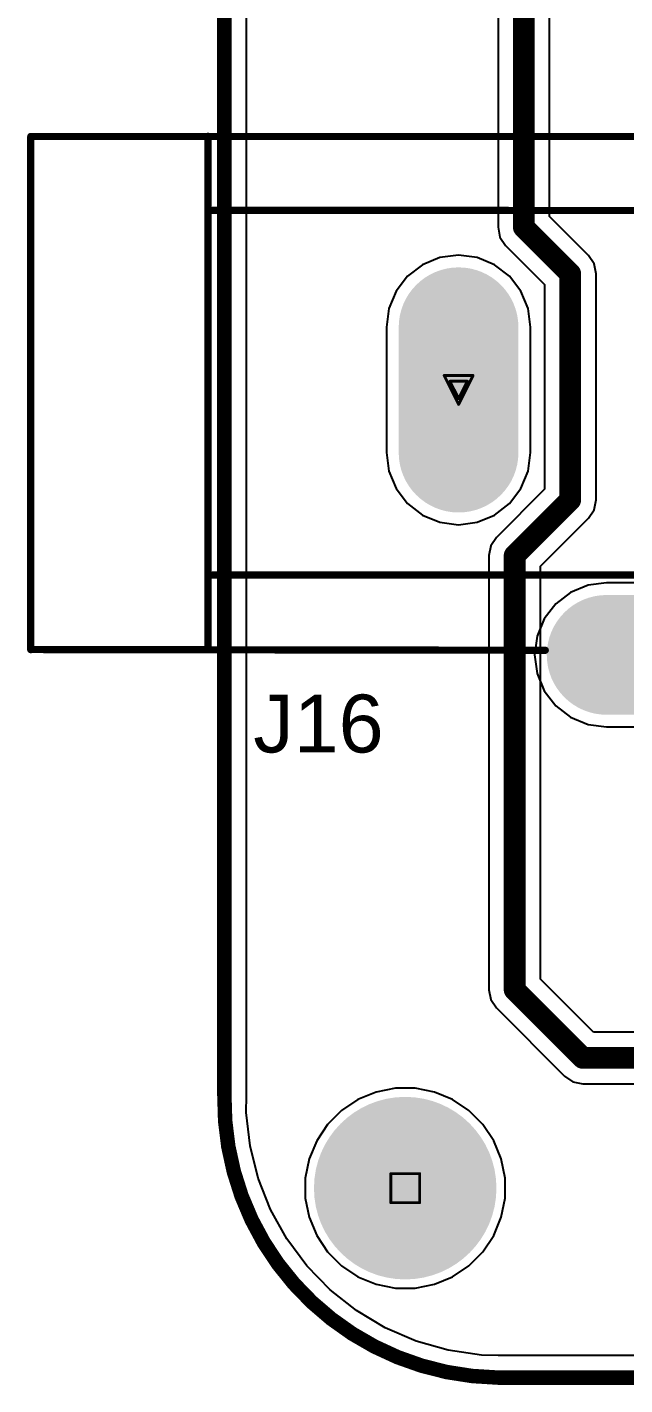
# Model space of a CAD drawing. Header units: inches. Extents: x -7 to 5163, y -3 to 5149.
# Drawn here: x -6.64 to 3.86, y -3.45 to 20.38 of the extents above; entities that cross this region are included whole.
import ezdxf

# ---------------------------------------------------------------- set-up
doc = ezdxf.new("R2010")
doc.units = ezdxf.units.IN
for name, color, linetype in [('Board Outline', 216, 'Continuous'), ('Bottom Layer', 5, 'Continuous'), ('Bottom Solder', 6, 'Continuous'), ('Drill Drawing', 1, 'Continuous'), ('GND', 76, 'Continuous'), ('Multi-Layer', 9, 'Continuous'), ('Pad Holes', 156, 'Continuous'), ('PWR', 16, 'Continuous'), ('Top Layer', 1, 'Continuous'), ('Top Overlay', 2, 'Continuous'), ('Top Solder', 216, 'Continuous')]:
    doc.layers.add(name, color=color, linetype=linetype)
doc.styles.add('Arial', font='', dxfattribs={"height": 0.2})
doc.styles.get('Arial').set_extended_font_data('Arial')

# ---------------------------------------------------------------- blocks, each defined once
blk = doc.blocks.new('DC_005_20A_58')
at = {"layer": 'Bottom Layer'}
h = blk.add_hatch(color=5, dxfattribs=at)
edge = h.paths.add_edge_path()
edge.add_arc((-3, 3.425), 1, 0, 180)
edge.add_line((-4, 3.425), (-4, 1.225))
edge.add_arc((-3, 1.225), 1, 180, 360)
edge.add_line((-2, 1.225), (-2, 3.425))
h = blk.add_hatch(color=5, dxfattribs=at)
edge = h.paths.add_edge_path()
edge.add_arc((3, 1.225), 1, 180, 360)
edge.add_line((4, 1.225), (4, 3.425))
edge.add_arc((3, 3.425), 1, 0, 180)
edge.add_line((2, 3.425), (2, 1.225))
h = blk.add_hatch(color=5, dxfattribs=at)
edge = h.paths.add_edge_path()
edge.add_arc((-0.4, -2.325), 1, 90, 270)
edge.add_line((-0.4, -3.325), (1.4, -3.325))
edge.add_arc((1.4, -2.325), 1, 270, 450)
edge.add_line((1.4, -1.325), (-0.4, -1.325))
at = {"layer": 'Bottom Solder'}
h = blk.add_hatch(color=6, dxfattribs=at)
edge = h.paths.add_edge_path()
edge.add_arc((-3, 3.425), 1.051, 0, 180)
edge.add_line((-4.051, 3.425), (-4.051, 1.225))
edge.add_arc((-3, 1.225), 1.051, 180, 360)
edge.add_line((-1.949, 1.225), (-1.949, 3.425))
h = blk.add_hatch(color=6, dxfattribs=at)
edge = h.paths.add_edge_path()
edge.add_arc((3, 1.225), 1.051, 180, 360)
edge.add_line((4.051, 1.225), (4.051, 3.425))
edge.add_arc((3, 3.425), 1.051, 0, 180)
edge.add_line((1.95, 3.425), (1.95, 1.225))
h = blk.add_hatch(color=6, dxfattribs=at)
edge = h.paths.add_edge_path()
edge.add_arc((-0.4, -2.325), 1.051, 90, 270)
edge.add_line((-0.4, -3.376), (1.4, -3.376))
edge.add_arc((1.4, -2.325), 1.051, 270, 450)
edge.add_line((1.4, -1.274), (-0.4, -1.274))
at = {"layer": 'GND'}
h = blk.add_hatch(color=76, dxfattribs=at)
edge = h.paths.add_edge_path()
edge.add_arc((-3, 3.425), 1, 0, 180)
edge.add_line((-4, 3.425), (-4, 1.225))
edge.add_arc((-3, 1.225), 1, 180, 360)
edge.add_line((-2, 1.225), (-2, 3.425))
h = blk.add_hatch(color=76, dxfattribs=at)
edge = h.paths.add_edge_path()
edge.add_arc((3, 1.225), 1, 180, 360)
edge.add_line((4, 1.225), (4, 3.425))
edge.add_arc((3, 3.425), 1, 0, 180)
edge.add_line((2, 3.425), (2, 1.225))
h = blk.add_hatch(color=76, dxfattribs=at)
edge = h.paths.add_edge_path()
edge.add_arc((-0.4, -2.325), 1, 90, 270)
edge.add_line((-0.4, -3.325), (1.4, -3.325))
edge.add_arc((1.4, -2.325), 1, 270, 450)
edge.add_line((1.4, -1.325), (-0.4, -1.325))
at = {"layer": 'Multi-Layer'}
h = blk.add_hatch(color=9, dxfattribs=at)
edge = h.paths.add_edge_path()
edge.add_arc((-3, 3.425), 1, 0, 180)
edge.add_line((-4, 3.425), (-4, 1.225))
edge.add_arc((-3, 1.225), 1, 180, 360)
edge.add_line((-2, 1.225), (-2, 3.425))
h = blk.add_hatch(color=9, dxfattribs=at)
edge = h.paths.add_edge_path()
edge.add_arc((3, 1.225), 1, 180, 360)
edge.add_line((4, 1.225), (4, 3.425))
edge.add_arc((3, 3.425), 1, 0, 180)
edge.add_line((2, 3.425), (2, 1.225))
h = blk.add_hatch(color=9, dxfattribs=at)
edge = h.paths.add_edge_path()
edge.add_arc((-0.4, -2.325), 1, 90, 270)
edge.add_line((-0.4, -3.325), (1.4, -3.325))
edge.add_arc((1.4, -2.325), 1, 270, 450)
edge.add_line((1.4, -1.325), (-0.4, -1.325))
at = {"layer": 'Pad Holes'}
h = blk.add_hatch(color=7, dxfattribs=at)
edge = h.paths.add_edge_path()
edge.add_arc((-2.999, 3.425), 0.45, 0, 180)
edge.add_line((-3.449, 3.425), (-3.449, 1.225))
edge.add_arc((-2.999, 1.225), 0.45, 180, 360)
edge.add_line((-2.549, 1.225), (-2.549, 3.425))
h = blk.add_hatch(color=7, dxfattribs=at)
edge = h.paths.add_edge_path()
edge.add_arc((2.999, 1.225), 0.45, 180, 360)
edge.add_line((3.449, 1.225), (3.449, 3.425))
edge.add_arc((2.999, 3.425), 0.45, 0, 180)
edge.add_line((2.549, 3.425), (2.549, 1.225))
h = blk.add_hatch(color=7, dxfattribs=at)
edge = h.paths.add_edge_path()
edge.add_arc((-0.351, -2.325), 0.45, 90, 270)
edge.add_line((-0.351, -2.775), (1.349, -2.775))
edge.add_arc((1.349, -2.325), 0.45, 270, 450)
edge.add_line((1.349, -1.875), (-0.351, -1.875))
at = {"layer": 'PWR'}
h = blk.add_hatch(color=16, dxfattribs=at)
edge = h.paths.add_edge_path()
edge.add_arc((-3, 3.425), 1, 0, 180)
edge.add_line((-4, 3.425), (-4, 1.225))
edge.add_arc((-3, 1.225), 1, 180, 360)
edge.add_line((-2, 1.225), (-2, 3.425))
h = blk.add_hatch(color=16, dxfattribs=at)
edge = h.paths.add_edge_path()
edge.add_arc((3, 1.225), 1, 180, 360)
edge.add_line((4, 1.225), (4, 3.425))
edge.add_arc((3, 3.425), 1, 0, 180)
edge.add_line((2, 3.425), (2, 1.225))
h = blk.add_hatch(color=16, dxfattribs=at)
edge = h.paths.add_edge_path()
edge.add_arc((-0.4, -2.325), 1, 90, 270)
edge.add_line((-0.4, -3.325), (1.4, -3.325))
edge.add_arc((1.4, -2.325), 1, 270, 450)
edge.add_line((1.4, -1.325), (-0.4, -1.325))
at = {"layer": 'Top Layer'}
h = blk.add_hatch(color=1, dxfattribs=at)
edge = h.paths.add_edge_path()
edge.add_arc((-3, 3.425), 1, 0, 180)
edge.add_line((-4, 3.425), (-4, 1.225))
edge.add_arc((-3, 1.225), 1, 180, 360)
edge.add_line((-2, 1.225), (-2, 3.425))
h = blk.add_hatch(color=1, dxfattribs=at)
edge = h.paths.add_edge_path()
edge.add_arc((3, 1.225), 1, 180, 360)
edge.add_line((4, 1.225), (4, 3.425))
edge.add_arc((3, 3.425), 1, 0, 180)
edge.add_line((2, 3.425), (2, 1.225))
h = blk.add_hatch(color=1, dxfattribs=at)
edge = h.paths.add_edge_path()
edge.add_arc((-0.4, -2.325), 1, 90, 270)
edge.add_line((-0.4, -3.325), (1.4, -3.325))
edge.add_arc((1.4, -2.325), 1, 270, 450)
edge.add_line((1.4, -1.325), (-0.4, -1.325))
at = {"layer": 'Top Solder'}
h = blk.add_hatch(color=216, dxfattribs=at)
edge = h.paths.add_edge_path()
edge.add_arc((-3, 3.425), 1.051, 0, 180)
edge.add_line((-4.051, 3.425), (-4.051, 1.225))
edge.add_arc((-3, 1.225), 1.051, 180, 360)
edge.add_line((-1.949, 1.225), (-1.949, 3.425))
h = blk.add_hatch(color=216, dxfattribs=at)
edge = h.paths.add_edge_path()
edge.add_arc((3, 1.225), 1.051, 180, 360)
edge.add_line((4.051, 1.225), (4.051, 3.425))
edge.add_arc((3, 3.425), 1.051, 0, 180)
edge.add_line((1.95, 3.425), (1.95, 1.225))
h = blk.add_hatch(color=216, dxfattribs=at)
edge = h.paths.add_edge_path()
edge.add_arc((-0.4, -2.325), 1.051, 90, 270)
edge.add_line((-0.4, -3.376), (1.4, -3.376))
edge.add_arc((1.4, -2.325), 1.051, 270, 450)
edge.add_line((1.4, -1.274), (-0.4, -1.274))
at = {"layer": 'Top Overlay'}
for points in [[(-10.512, -2.233, 0.127, 0.127, 0), (-10.512, 6.767, 0.127, 0.127, 0)], [(-10.511, 6.773, 0.127, 0.127, 0), (3.707, 6.772, 0.127, 0.127, 0)], [(-7.4, -2.224, 0.127, 0.127, 0), (-7.4, 6.776, 0.127, 0.127, 0)], [(3.7, 4.269, 0.127, 0.127, 0), (3.7, 6.776, 0.127, 0.127, 0)], [(-7.32, 5.476, 0.127, 0.127, 0), (3.703, 5.474, 0.127, 0.127, 0)], [(3.7, -2.224, 0.127, 0.127, 0), (3.7, 0.282, 0.127, 0.127, 0)], [(-7.32, -0.924, 0.127, 0.127, 0), (3.695, -0.924, 0.127, 0.127, 0)], [(-10.51, -2.231, 0.127, 0.127, 0), (-1.478, -2.244, 0.127, 0.127, 0)], [(2.461, -2.224, 0.127, 0.127, 0), (3.7, -2.224, 0.127, 0.127, 0)]]:
    blk.add_lwpolyline(points, format="xyseb", dxfattribs=at)
for points in [[(-10.544, 6.767, 0.0635, 0.0635, 1), (-10.48, 6.767, 0.0635, 0.0635, 1)], [(-10.543, 6.773, 0.0635, 0.0635, 1), (-10.479, 6.773, 0.0635, 0.0635, 1)], [(-7.431, 6.776, 0.0635, 0.0635, 1), (-7.368, 6.776, 0.0635, 0.0635, 1)], [(3.669, 6.776, 0.0635, 0.0635, 1), (3.732, 6.776, 0.0635, 0.0635, 1)], [(3.675, 6.772, 0.0635, 0.0635, 1), (3.739, 6.772, 0.0635, 0.0635, 1)], [(-7.351, 5.476, 0.0635, 0.0635, 1), (-7.288, 5.476, 0.0635, 0.0635, 1)], [(3.671, 5.474, 0.0635, 0.0635, 1), (3.735, 5.474, 0.0635, 0.0635, 1)], [(3.669, 4.269, 0.0635, 0.0635, 1), (3.732, 4.269, 0.0635, 0.0635, 1)], [(3.669, 0.282, 0.0635, 0.0635, 1), (3.732, 0.282, 0.0635, 0.0635, 1)], [(-7.351, -0.924, 0.0635, 0.0635, 1), (-7.288, -0.924, 0.0635, 0.0635, 1)], [(3.664, -0.924, 0.0635, 0.0635, 1), (3.727, -0.924, 0.0635, 0.0635, 1)], [(-10.544, -2.233, 0.0635, 0.0635, 1), (-10.48, -2.233, 0.0635, 0.0635, 1)], [(-10.542, -2.231, 0.0635, 0.0635, 1), (-10.478, -2.231, 0.0635, 0.0635, 1)], [(-7.431, -2.224, 0.0635, 0.0635, 1), (-7.368, -2.224, 0.0635, 0.0635, 1)], [(-1.51, -2.244, 0.0635, 0.0635, 1), (-1.446, -2.244, 0.0635, 0.0635, 1)], [(2.429, -2.224, 0.0635, 0.0635, 1), (2.493, -2.224, 0.0635, 0.0635, 1)], [(3.669, -2.224, 0.0635, 0.0635, 1), (3.732, -2.224, 0.0635, 0.0635, 1)], [(3.669, -2.224, 0.0635, 0.0635, 1), (3.732, -2.224, 0.0635, 0.0635, 1)]]:
    blk.add_lwpolyline(points, format="xyseb", close=True, dxfattribs=at)

msp = doc.modelspace()

# ---------------------------------------------------------------- hatches: boundary and pattern name
at = {"layer": 'Bottom Layer'}
h = msp.add_hatch(color=5, dxfattribs=at)
edge = h.paths.add_edge_path()
edge.add_arc((0, 0), 1.5, 0, 360)
at = {"layer": 'Bottom Solder'}
h = msp.add_hatch(color=6, dxfattribs=at)
edge = h.paths.add_edge_path()
edge.add_arc((0, 0), 1.602, 0, 360)
at = {"layer": 'GND'}
h = msp.add_hatch(color=76, dxfattribs=at)
edge = h.paths.add_edge_path()
edge.add_arc((0, 0), 1.5, 0, 360)
at = {"layer": 'Multi-Layer'}
h = msp.add_hatch(color=9, dxfattribs=at)
edge = h.paths.add_edge_path()
edge.add_arc((0, 0), 1.5, 0, 360)
at = {"layer": 'Pad Holes'}
h = msp.add_hatch(color=7, dxfattribs=at)
edge = h.paths.add_edge_path()
edge.add_arc((0, 0), 1.5, 0, 360)
at = {"layer": 'PWR'}
h = msp.add_hatch(color=16, dxfattribs=at)
edge = h.paths.add_edge_path()
edge.add_arc((0, 0), 1.5, 0, 360)
at = {"layer": 'Top Layer'}
h = msp.add_hatch(color=1, dxfattribs=at)
edge = h.paths.add_edge_path()
edge.add_arc((0, 0), 1.5, 0, 360)
at = {"layer": 'Top Solder'}
h = msp.add_hatch(color=216, dxfattribs=at)
edge = h.paths.add_edge_path()
edge.add_arc((0, 0), 1.602, 0, 360)

# ---------------------------------------------------------------- linework, layer by layer
at = {"layer": 'Board Outline'}
for points in [[(-3.175, 1.629, 0.254, 0.254, 0), (-3.175, 185.698, 0.254, 0.254, 0)], [(1.627, -3.325, 0.254, 0.254, -0.414214), (-3.175, 1.629, 0.254, 0.254, 0)], [(1.627, -3.325, 0.254, 0.254, 0), (192.198, -3.325, 0.254, 0.254, 0)]]:
    msp.add_lwpolyline(points, format="xyseb", dxfattribs=at)
for points in [[(-3.239, 1.629, 0.127, 0.127, 1), (-3.112, 1.629, 0.127, 0.127, 1)], [(-3.239, 1.629, 0.127, 0.127, 1), (-3.111, 1.629, 0.127, 0.127, 1)], [(1.563, -3.325, 0.127, 0.127, 1), (1.69, -3.325, 0.127, 0.127, 1)], [(1.563, -3.325, 0.127, 0.127, 1), (1.69, -3.325, 0.127, 0.127, 1)]]:
    msp.add_lwpolyline(points, format="xyseb", close=True, dxfattribs=at)
at = {"layer": 'Bottom Layer'}
for p, q in [((-2.787, 1.629), (-2.787, 106.327)), ((-0.512, 1.687), (-0.831, 1.554)), ((-0.173, 1.754), (-0.512, 1.687)), ((0.173, 1.754), (-0.173, 1.754)), ((0.512, 1.687), (0.173, 1.754)), ((0.831, 1.554), (0.512, 1.687)), ((-2.791, 1.328), (-2.787, 1.623)), ((-2.787, 1.626), (-2.787, 1.629)), ((-2.787, 1.623), (-2.787, 1.626)), ((-0.831, 1.554), (-1.118, 1.362)), ((1.118, 1.362), (0.831, 1.554)), ((-2.723, 0.744), (-2.791, 1.328)), ((-1.118, 1.362), (-1.362, 1.118)), ((1.362, 1.118), (1.118, 1.362)), ((-1.362, 1.118), (-1.554, 0.831)), ((1.554, 0.831), (1.362, 1.118)), ((-2.58, 0.173), (-2.723, 0.744)), ((-1.554, 0.831), (-1.687, 0.512)), ((1.687, 0.512), (1.554, 0.831)), ((-1.687, 0.512), (-1.754, 0.173)), ((1.754, 0.173), (1.687, 0.512)), ((-2.363, -0.374), (-2.58, 0.173)), ((-1.754, 0.173), (-1.754, -0.173)), ((1.754, -0.173), (1.754, 0.173)), ((-1.754, -0.173), (-1.687, -0.512)), ((1.687, -0.512), (1.754, -0.173)), ((-2.077, -0.889), (-2.363, -0.374)), ((-1.687, -0.512), (-1.554, -0.831)), ((1.554, -0.831), (1.687, -0.512)), ((-1.726, -1.361), (-2.077, -0.889)), ((-1.554, -0.831), (-1.362, -1.118)), ((1.362, -1.118), (1.554, -0.831)), ((-1.362, -1.118), (-1.118, -1.362)), ((1.118, -1.362), (1.362, -1.118)), ((-1.316, -1.784), (-1.726, -1.361)), ((-1.118, -1.362), (-0.831, -1.554)), ((0.831, -1.554), (1.118, -1.362)), ((-0.831, -1.554), (-0.512, -1.687)), ((0.512, -1.687), (0.831, -1.554)), ((-0.855, -2.149), (-1.316, -1.784)), ((-0.512, -1.687), (-0.173, -1.754)), ((-0.173, -1.754), (0.173, -1.754)), ((0.173, -1.754), (0.512, -1.687)), ((-0.35, -2.451), (-0.855, -2.149)), ((0.19, -2.685), (-0.35, -2.451)), ((0.756, -2.846), (0.19, -2.685)), ((1.339, -2.932), (0.756, -2.846)), ((1.63, -2.937), (1.339, -2.932)), ((192.195, -2.937), (1.63, -2.937))]:
    msp.add_line(p, q, dxfattribs=at)
at = {"layer": 'Drill Drawing'}
for points in [[(0.684, 14.263, 0.0508, 0.0508, 0), (1.192, 14.263, 0.0508, 0.0508, 0)], [(0.684, 14.263, 0.0508, 0.0508, 0), (0.938, 13.755, 0.0508, 0.0508, 0)], [(0.785, 14.161, 0.0508, 0.0508, 0), (1.09, 14.161, 0.0508, 0.0508, 0)], [(0.785, 14.161, 0.0508, 0.0508, 0), (0.938, 13.857, 0.0508, 0.0508, 0)], [(0.938, 13.755, 0.0508, 0.0508, 0), (1.192, 14.263, 0.0508, 0.0508, 0)], [(0.938, 13.857, 0.0508, 0.0508, 0), (1.09, 14.161, 0.0508, 0.0508, 0)], [(-0.254, 0.254, 0.0508, 0.0508, 0), (0.254, 0.254, 0.0508, 0.0508, 0)], [(-0.254, -0.254, 0.0508, 0.0508, 0), (-0.254, 0.254, 0.0508, 0.0508, 0)], [(0.254, -0.254, 0.0508, 0.0508, 0), (0.254, 0.254, 0.0508, 0.0508, 0)], [(-0.254, -0.254, 0.0508, 0.0508, 0), (0.254, -0.254, 0.0508, 0.0508, 0)]]:
    msp.add_lwpolyline(points, format="xyseb", dxfattribs=at)
for points in [[(0.671, 14.263, 0.0254, 0.0254, 1), (0.696, 14.263, 0.0254, 0.0254, 1)], [(0.671, 14.263, 0.0254, 0.0254, 1), (0.696, 14.263, 0.0254, 0.0254, 1)], [(0.772, 14.161, 0.0254, 0.0254, 1), (0.798, 14.161, 0.0254, 0.0254, 1)], [(0.772, 14.161, 0.0254, 0.0254, 1), (0.798, 14.161, 0.0254, 0.0254, 1)], [(1.077, 14.161, 0.0254, 0.0254, 1), (1.103, 14.161, 0.0254, 0.0254, 1)], [(1.077, 14.161, 0.0254, 0.0254, 1), (1.103, 14.161, 0.0254, 0.0254, 1)], [(1.179, 14.263, 0.0254, 0.0254, 1), (1.204, 14.263, 0.0254, 0.0254, 1)], [(1.179, 14.263, 0.0254, 0.0254, 1), (1.204, 14.263, 0.0254, 0.0254, 1)], [(0.925, 13.857, 0.0254, 0.0254, 1), (0.95, 13.857, 0.0254, 0.0254, 1)], [(0.925, 13.857, 0.0254, 0.0254, 1), (0.95, 13.857, 0.0254, 0.0254, 1)], [(0.925, 13.755, 0.0254, 0.0254, 1), (0.95, 13.755, 0.0254, 0.0254, 1)], [(0.925, 13.755, 0.0254, 0.0254, 1), (0.95, 13.755, 0.0254, 0.0254, 1)], [(-0.267, 0.254, 0.0254, 0.0254, 1), (-0.241, 0.254, 0.0254, 0.0254, 1)], [(-0.267, 0.254, 0.0254, 0.0254, 1), (-0.241, 0.254, 0.0254, 0.0254, 1)], [(0.241, 0.254, 0.0254, 0.0254, 1), (0.267, 0.254, 0.0254, 0.0254, 1)], [(0.241, 0.254, 0.0254, 0.0254, 1), (0.267, 0.254, 0.0254, 0.0254, 1)], [(-0.267, -0.254, 0.0254, 0.0254, 1), (-0.241, -0.254, 0.0254, 0.0254, 1)], [(-0.267, -0.254, 0.0254, 0.0254, 1), (-0.241, -0.254, 0.0254, 0.0254, 1)], [(0.241, -0.254, 0.0254, 0.0254, 1), (0.267, -0.254, 0.0254, 0.0254, 1)], [(0.241, -0.254, 0.0254, 0.0254, 1), (0.267, -0.254, 0.0254, 0.0254, 1)]]:
    msp.add_lwpolyline(points, format="xyseb", close=True, dxfattribs=at)
at = {"layer": 'GND'}
for p, q in [((-2.787, 1.629), (-2.787, 185.698)), ((-0.512, 1.687), (-0.831, 1.554)), ((-0.173, 1.754), (-0.512, 1.687)), ((0.173, 1.754), (-0.173, 1.754)), ((0.512, 1.687), (0.173, 1.754)), ((0.831, 1.554), (0.512, 1.687)), ((-2.791, 1.328), (-2.787, 1.623)), ((-2.787, 1.626), (-2.787, 1.629)), ((-2.787, 1.623), (-2.787, 1.626)), ((-0.831, 1.554), (-1.118, 1.362)), ((1.118, 1.362), (0.831, 1.554)), ((-2.723, 0.744), (-2.791, 1.328)), ((-1.118, 1.362), (-1.362, 1.118)), ((1.362, 1.118), (1.118, 1.362)), ((-1.362, 1.118), (-1.554, 0.831)), ((1.554, 0.831), (1.362, 1.118)), ((-2.58, 0.173), (-2.723, 0.744)), ((-1.554, 0.831), (-1.687, 0.512)), ((1.687, 0.512), (1.554, 0.831)), ((-1.687, 0.512), (-1.754, 0.173)), ((1.754, 0.173), (1.687, 0.512)), ((-2.363, -0.374), (-2.58, 0.173)), ((-1.754, 0.173), (-1.754, -0.173)), ((1.754, -0.173), (1.754, 0.173)), ((-1.754, -0.173), (-1.687, -0.512)), ((1.687, -0.512), (1.754, -0.173)), ((-2.077, -0.889), (-2.363, -0.374)), ((-1.687, -0.512), (-1.554, -0.831)), ((1.554, -0.831), (1.687, -0.512)), ((-1.726, -1.361), (-2.077, -0.889)), ((-1.554, -0.831), (-1.362, -1.118)), ((1.362, -1.118), (1.554, -0.831)), ((-1.362, -1.118), (-1.118, -1.362)), ((1.118, -1.362), (1.362, -1.118)), ((-1.316, -1.784), (-1.726, -1.361)), ((-1.118, -1.362), (-0.831, -1.554)), ((0.831, -1.554), (1.118, -1.362)), ((-0.831, -1.554), (-0.512, -1.687)), ((0.512, -1.687), (0.831, -1.554)), ((-0.855, -2.149), (-1.316, -1.784)), ((-0.512, -1.687), (-0.173, -1.754)), ((-0.173, -1.754), (0.173, -1.754)), ((0.173, -1.754), (0.512, -1.687)), ((-0.35, -2.451), (-0.855, -2.149)), ((0.19, -2.685), (-0.35, -2.451)), ((0.756, -2.846), (0.19, -2.685)), ((1.339, -2.932), (0.756, -2.846)), ((1.63, -2.937), (1.339, -2.932)), ((192.195, -2.937), (1.63, -2.937))]:
    msp.add_line(p, q, dxfattribs=at)
at = {"layer": 'PWR'}
for p, q in [((-2.787, 1.629), (-2.787, 77.622)), ((0.305, 16.204), (0.043, 16.003)), ((0.61, 16.331), (0.305, 16.204)), ((0.937, 16.374), (0.61, 16.331)), ((1.264, 16.331), (0.937, 16.374)), ((1.569, 16.204), (1.264, 16.331)), ((1.831, 16.003), (1.569, 16.204)), ((0.043, 16.003), (-0.158, 15.741)), ((2.032, 15.741), (1.831, 16.003)), ((-0.158, 15.741), (-0.285, 15.436)), ((2.159, 15.436), (2.032, 15.741)), ((-0.285, 15.436), (-0.328, 15.109)), ((2.202, 15.109), (2.159, 15.436)), ((-0.328, 15.109), (-0.328, 12.909)), ((2.202, 12.909), (2.202, 15.109)), ((-0.328, 12.909), (-0.285, 12.582)), ((2.159, 12.582), (2.202, 12.909)), ((-0.285, 12.582), (-0.158, 12.277)), ((2.032, 12.277), (2.159, 12.582)), ((-0.158, 12.277), (0.043, 12.015)), ((1.831, 12.015), (2.032, 12.277)), ((0.043, 12.015), (0.305, 11.814)), ((1.569, 11.814), (1.831, 12.015)), ((0.305, 11.814), (0.61, 11.687)), ((0.61, 11.687), (0.937, 11.644)), ((0.937, 11.644), (1.264, 11.687)), ((1.264, 11.687), (1.569, 11.814)), ((3.21, 10.581), (2.905, 10.454)), ((3.537, 10.624), (3.21, 10.581)), ((5.337, 10.624), (3.537, 10.624)), ((2.643, 10.253), (2.442, 9.991)), ((2.905, 10.454), (2.643, 10.253)), ((2.442, 9.991), (2.315, 9.686)), ((2.315, 9.686), (2.272, 9.359)), ((2.272, 9.359), (2.315, 9.032)), ((2.315, 9.032), (2.442, 8.727)), ((2.442, 8.727), (2.643, 8.465)), ((2.643, 8.465), (2.905, 8.264)), ((2.905, 8.264), (3.21, 8.137)), ((3.21, 8.137), (3.537, 8.094)), ((3.537, 8.094), (5.337, 8.094)), ((-0.512, 1.687), (-0.831, 1.554)), ((-0.173, 1.754), (-0.512, 1.687)), ((0.173, 1.754), (-0.173, 1.754)), ((0.512, 1.687), (0.173, 1.754)), ((0.831, 1.554), (0.512, 1.687)), ((-2.791, 1.328), (-2.787, 1.623)), ((-2.787, 1.626), (-2.787, 1.629)), ((-2.787, 1.623), (-2.787, 1.626)), ((-0.831, 1.554), (-1.118, 1.362)), ((1.118, 1.362), (0.831, 1.554)), ((-2.723, 0.744), (-2.791, 1.328)), ((-1.118, 1.362), (-1.362, 1.118)), ((1.362, 1.118), (1.118, 1.362)), ((-1.362, 1.118), (-1.554, 0.831)), ((1.554, 0.831), (1.362, 1.118)), ((-2.58, 0.173), (-2.723, 0.744)), ((-1.554, 0.831), (-1.687, 0.512)), ((1.687, 0.512), (1.554, 0.831)), ((-1.687, 0.512), (-1.754, 0.173)), ((1.754, 0.173), (1.687, 0.512)), ((-2.363, -0.374), (-2.58, 0.173)), ((-1.754, 0.173), (-1.754, -0.173)), ((1.754, -0.173), (1.754, 0.173)), ((-1.754, -0.173), (-1.687, -0.512)), ((1.687, -0.512), (1.754, -0.173)), ((-2.077, -0.889), (-2.363, -0.374)), ((-1.687, -0.512), (-1.554, -0.831)), ((1.554, -0.831), (1.687, -0.512)), ((-1.726, -1.361), (-2.077, -0.889)), ((-1.554, -0.831), (-1.362, -1.118)), ((1.362, -1.118), (1.554, -0.831)), ((-1.362, -1.118), (-1.118, -1.362)), ((1.118, -1.362), (1.362, -1.118)), ((-1.316, -1.784), (-1.726, -1.361)), ((-1.118, -1.362), (-0.831, -1.554)), ((0.831, -1.554), (1.118, -1.362)), ((-0.831, -1.554), (-0.512, -1.687)), ((0.512, -1.687), (0.831, -1.554)), ((-0.855, -2.149), (-1.316, -1.784)), ((-0.512, -1.687), (-0.173, -1.754)), ((-0.173, -1.754), (0.173, -1.754)), ((0.173, -1.754), (0.512, -1.687)), ((-0.35, -2.451), (-0.855, -2.149)), ((0.19, -2.685), (-0.35, -2.451)), ((0.756, -2.846), (0.19, -2.685)), ((1.339, -2.932), (0.756, -2.846)), ((1.63, -2.937), (1.339, -2.932)), ((184.912, -2.937), (1.63, -2.937))]:
    msp.add_line(p, q, dxfattribs=at)
at = {"layer": 'Top Layer'}
for p, q in [((-2.787, 1.629), (-2.787, 98.091)), ((1.63, 24.207), (1.63, 16.863)), ((2.536, 17.051), (2.536, 23.56)), ((3.218, 16.369), (2.536, 17.051)), ((1.63, 16.863), (1.664, 16.69)), ((1.664, 16.69), (1.762, 16.543)), ((1.762, 16.543), (2.445, 15.86)), ((3.316, 16.222), (3.218, 16.369)), ((3.218, 16.369), (3.218, 16.369)), ((3.351, 16.048), (3.316, 16.222)), ((3.351, 12.078), (3.351, 16.048)), ((2.445, 15.86), (2.445, 12.266)), ((2.445, 12.266), (1.601, 11.422)), ((3.316, 11.905), (3.351, 12.078)), ((3.351, 12.078), (3.351, 12.078)), ((2.375, 10.914), (3.218, 11.758)), ((3.218, 11.758), (3.316, 11.905)), ((1.503, 11.275), (1.468, 11.102)), ((1.601, 11.422), (1.503, 11.275)), ((1.468, 11.102), (1.468, 3.482)), ((2.375, 3.67), (2.375, 10.914)), ((3.306, 2.739), (2.375, 3.67)), ((1.468, 3.482), (1.503, 3.309)), ((1.503, 3.309), (1.601, 3.162)), ((1.601, 3.162), (2.798, 1.966)), ((12.359, 2.739), (3.306, 2.739)), ((2.798, 1.966), (2.798, 1.966)), ((2.798, 1.966), (2.945, 1.867)), ((-0.512, 1.687), (-0.831, 1.554)), ((-0.173, 1.754), (-0.512, 1.687)), ((0.173, 1.754), (-0.173, 1.754)), ((0.512, 1.687), (0.173, 1.754)), ((0.831, 1.554), (0.512, 1.687)), ((2.945, 1.867), (3.118, 1.833)), ((3.118, 1.833), (3.118, 1.833)), ((3.118, 1.833), (12.547, 1.833)), ((-2.791, 1.328), (-2.787, 1.623)), ((-2.787, 1.626), (-2.787, 1.629)), ((-2.787, 1.623), (-2.787, 1.626)), ((-0.831, 1.554), (-1.118, 1.362)), ((1.118, 1.362), (0.831, 1.554)), ((-2.723, 0.744), (-2.791, 1.328)), ((-1.118, 1.362), (-1.362, 1.118)), ((1.362, 1.118), (1.118, 1.362)), ((-1.362, 1.118), (-1.554, 0.831)), ((1.554, 0.831), (1.362, 1.118)), ((-2.58, 0.173), (-2.723, 0.744)), ((-1.554, 0.831), (-1.687, 0.512)), ((1.687, 0.512), (1.554, 0.831)), ((-1.687, 0.512), (-1.754, 0.173)), ((1.754, 0.173), (1.687, 0.512)), ((-2.363, -0.374), (-2.58, 0.173)), ((-1.754, 0.173), (-1.754, -0.173)), ((1.754, -0.173), (1.754, 0.173)), ((-1.754, -0.173), (-1.687, -0.512)), ((1.687, -0.512), (1.754, -0.173)), ((-2.077, -0.889), (-2.363, -0.374)), ((-1.687, -0.512), (-1.554, -0.831)), ((1.554, -0.831), (1.687, -0.512)), ((-1.726, -1.361), (-2.077, -0.889)), ((-1.554, -0.831), (-1.362, -1.118)), ((1.362, -1.118), (1.554, -0.831)), ((-1.362, -1.118), (-1.118, -1.362)), ((1.118, -1.362), (1.362, -1.118)), ((-1.316, -1.784), (-1.726, -1.361)), ((-1.118, -1.362), (-0.831, -1.554)), ((0.831, -1.554), (1.118, -1.362)), ((-0.831, -1.554), (-0.512, -1.687)), ((0.512, -1.687), (0.831, -1.554)), ((-0.855, -2.149), (-1.316, -1.784)), ((-0.512, -1.687), (-0.173, -1.754)), ((-0.173, -1.754), (0.173, -1.754)), ((0.173, -1.754), (0.512, -1.687)), ((-0.35, -2.451), (-0.855, -2.149)), ((0.19, -2.685), (-0.35, -2.451)), ((0.756, -2.846), (0.19, -2.685)), ((1.339, -2.932), (0.756, -2.846)), ((1.63, -2.937), (1.339, -2.932)), ((192.195, -2.937), (1.63, -2.937))]:
    msp.add_line(p, q, dxfattribs=at)
for points in [[(2.083, 16.863, 0.381, 0.381, 0), (2.083, 24.207, 0.381, 0.381, 0)], [(2.083, 16.863, 0.381, 0.381, 0), (2.898, 16.048, 0.381, 0.381, 0)], [(2.898, 12.078, 0.381, 0.381, 0), (2.898, 16.048, 0.381, 0.381, 0)], [(1.922, 11.102, 0.381, 0.381, 0), (2.898, 12.078, 0.381, 0.381, 0)], [(1.922, 3.482, 0.381, 0.381, 0), (1.922, 11.102, 0.381, 0.381, 0)], [(1.922, 3.482, 0.381, 0.381, 0), (3.118, 2.286, 0.381, 0.381, 0)], [(3.118, 2.286, 0.381, 0.381, 0), (12.547, 2.286, 0.381, 0.381, 0)]]:
    msp.add_lwpolyline(points, format="xyseb", dxfattribs=at)
for points in [[(1.988, 16.863, 0.191, 0.191, 1), (2.178, 16.863, 0.191, 0.191, 1)], [(1.988, 16.863, 0.191, 0.191, 1), (2.178, 16.863, 0.191, 0.191, 1)], [(2.803, 16.048, 0.191, 0.191, 1), (2.993, 16.048, 0.191, 0.191, 1)], [(2.803, 16.048, 0.191, 0.191, 1), (2.993, 16.048, 0.191, 0.191, 1)], [(2.803, 12.078, 0.191, 0.191, 1), (2.993, 12.078, 0.191, 0.191, 1)], [(2.803, 12.078, 0.191, 0.191, 1), (2.993, 12.078, 0.191, 0.191, 1)], [(1.826, 11.102, 0.191, 0.191, 1), (2.017, 11.102, 0.191, 0.191, 1)], [(1.826, 11.102, 0.191, 0.191, 1), (2.017, 11.102, 0.191, 0.191, 1)], [(1.826, 3.482, 0.191, 0.191, 1), (2.017, 3.482, 0.191, 0.191, 1)], [(1.826, 3.482, 0.191, 0.191, 1), (2.017, 3.482, 0.191, 0.191, 1)], [(3.023, 2.286, 0.191, 0.191, 1), (3.213, 2.286, 0.191, 0.191, 1)], [(3.023, 2.286, 0.191, 0.191, 1), (3.213, 2.286, 0.191, 0.191, 1)]]:
    msp.add_lwpolyline(points, format="xyseb", close=True, dxfattribs=at)

# ---------------------------------------------------------------- block references
msp.add_blockref('DC_005_20A_58', (3.937, 11.684))

# ---------------------------------------------------------------- texts
at = {"layer": 'Top Overlay', "style": 'Arial'}
msp.add_text('J16', height=1.016, dxfattribs=at).set_placement((-2.667, 7.646))

doc.saveas('drawing.dxf')
